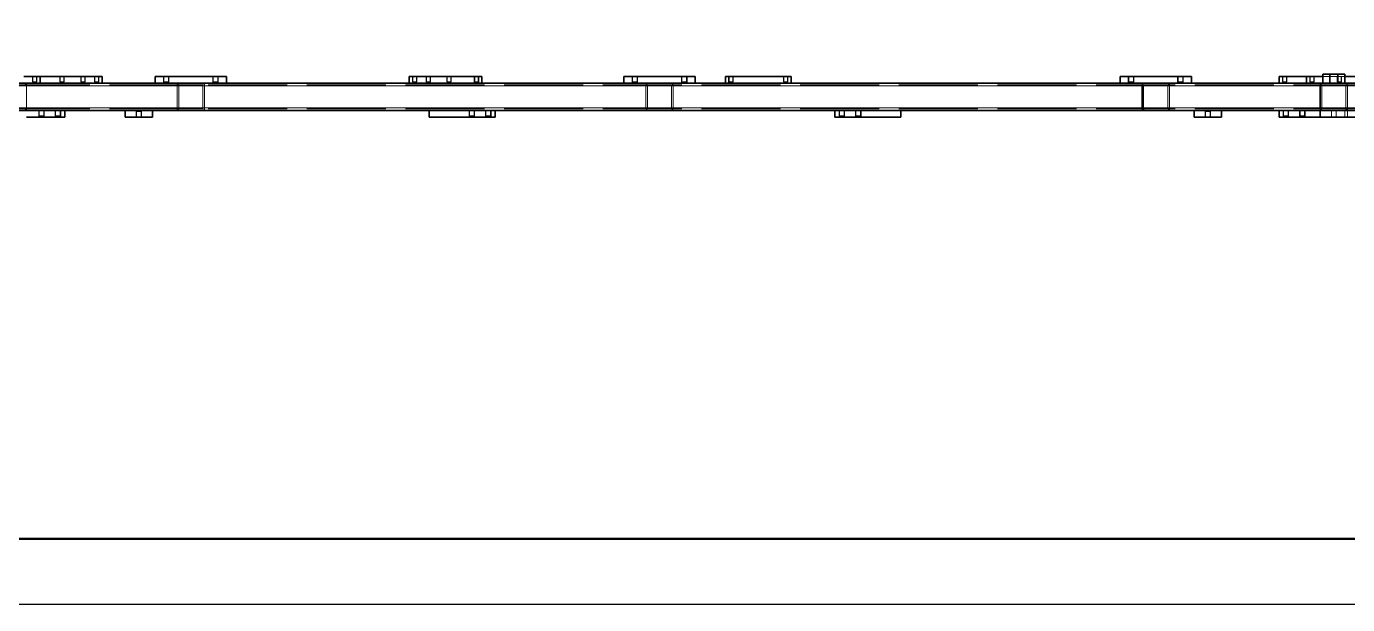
# Model space of a CAD drawing. Header units: millimetres. Extents: x -73083 to 81340, y -6859 to 6812.
# Drawn here: x -44786 to -42376, y -6850 to -5795 of the extents above; entities that cross this region are included whole.
import ezdxf

# ---------------------------------------------------------------- set-up
doc = ezdxf.new("R2010")
doc.units = ezdxf.units.MM
doc.linetypes.add('AM_ISO02W050', pattern=[7.5, 6, -1.5])
doc.linetypes.add('DASHED', pattern=[15, 12, -3])
doc.layers.add('A3', color=7, linetype='Continuous', plot=False)
doc.layers.add('AM_HID', color=1, linetype='AM_ISO02W050', lineweight=25)
doc.layers.add('AM_VIS', color=7, linetype='Continuous', lineweight=50)

msp = doc.modelspace()

# ---------------------------------------------------------------- linework, layer by layer
at = {"layer": 'A3', "linetype": 'Continuous'}
msp.add_lwpolyline([(-46427.25835, -1810.23226), (-39299.25835, -1810.23226), (-39299.25835, -6850.23226), (-46427.25835, -6850.23226)], close=True, dxfattribs=at)
at = {"layer": 'AM_HID', "linetype": 'DASHED', "lineweight": 13, "ltscale": 12}
for p, q in [((-41610.52328, -5901.22938), (-45601.51473, -5901.20594)), ((-41657.52377, -5903.22913), (-45554.51522, -5903.2063)), ((-42376.03085, -5903.22461), (-44836.03109, -5903.21021)), ((-44786.03097, -5903.21045), (-44786.03109, -5943.21045)), ((-42426.03072, -5903.22425), (-44786.03097, -5903.21045)), ((-44511.02706, -5903.2118), (-44786.02706, -5903.21009)), ((-44511.0267, -5903.2118), (-44786.0267, -5903.21009)), ((-44786.02364, -5903.21033), (-44786.02389, -5943.21033)), ((-44511.01986, -5903.21167), (-44786.01986, -5903.21009)), ((-44786.01974, -5943.21009), (-44786.01949, -5903.21009)), ((-44786.01962, -5903.21009), (-44786.01949, -5898.21009)), ((-44511.01949, -5903.21167), (-44786.01949, -5903.21009)), ((-44775.02889, -5886.21082), (-44775.02889, -5896.21082)), ((-44774.3525, -5897.38257), (-44775.02889, -5896.21082)), ((-44775.02865, -5886.21082), (-44775.02865, -5896.21082)), ((-44775.02865, -5896.21082), (-44767.51827, -5896.21082)), ((-44774.35214, -5897.38257), (-44775.02865, -5896.21082)), ((-44774.53903, -5896.21082), (-44767.02865, -5896.21082)), ((-44774.35238, -5886.21082), (-44774.3525, -5898.21082)), ((-44774.35214, -5886.21082), (-44774.35214, -5898.21082)), ((-44767.70541, -5886.21082), (-44767.70541, -5898.21082)), ((-44767.70541, -5897.38257), (-44767.02889, -5896.21082)), ((-44767.70504, -5886.21082), (-44767.70516, -5898.21082)), ((-44767.70516, -5897.38257), (-44767.02865, -5896.21082)), ((-44767.02889, -5886.21082), (-44767.02889, -5896.21082)), ((-44767.02865, -5886.21082), (-44767.02865, -5896.21082)), ((-44725.01058, -5886.21106), (-44725.0107, -5896.21106)), ((-44725.0107, -5886.21106), (-44725.0107, -5896.21106)), ((-44725.0107, -5896.21106), (-44717.50033, -5896.21106)), ((-44724.33419, -5897.38282), (-44725.0107, -5896.21106)), ((-44724.33431, -5897.38282), (-44725.0107, -5896.21106)), ((-44724.52096, -5896.21106), (-44717.0107, -5896.21106)), ((-44724.33419, -5886.21106), (-44724.33431, -5898.21106)), ((-44724.33407, -5886.21106), (-44724.33419, -5898.21106)), ((-44717.68722, -5886.21106), (-44717.68722, -5898.21106)), ((-44717.6871, -5886.21106), (-44717.68722, -5898.21106)), ((-44717.68722, -5897.38282), (-44717.0107, -5896.21106)), ((-44717.68722, -5897.38282), (-44717.0107, -5896.21106)), ((-44717.01058, -5886.21106), (-44717.0107, -5896.21106)), ((-44717.0107, -5886.21106), (-44717.0107, -5896.21106)), ((-44687.01058, -5886.21131), (-44687.0107, -5896.21131)), ((-44687.0107, -5886.21131), (-44687.0107, -5896.21131)), ((-44687.0107, -5896.21131), (-44679.50033, -5896.21131)), ((-44686.33419, -5897.38306), (-44687.0107, -5896.21131)), ((-44686.33431, -5897.38306), (-44687.0107, -5896.21131)), ((-44686.52096, -5896.21131), (-44679.0107, -5896.21131)), ((-44686.33419, -5886.21131), (-44686.33431, -5898.21131)), ((-44686.33407, -5886.21131), (-44686.33419, -5898.21131)), ((-44679.68722, -5886.21131), (-44679.68722, -5898.21131)), ((-44679.6871, -5886.21131), (-44679.68722, -5898.21131)), ((-44679.68722, -5897.38306), (-44679.0107, -5896.21131)), ((-44679.68722, -5897.38306), (-44679.0107, -5896.21131)), ((-44679.01058, -5886.21131), (-44679.0107, -5896.21131)), ((-44679.0107, -5886.21131), (-44679.0107, -5896.21131)), ((-44662.01058, -5886.21143), (-44662.0107, -5896.21143)), ((-44662.0107, -5886.21143), (-44662.0107, -5896.21143)), ((-44662.0107, -5896.21143), (-44654.50033, -5896.21143)), ((-44661.33419, -5897.38318), (-44662.0107, -5896.21143)), ((-44661.33431, -5897.38318), (-44662.0107, -5896.21143)), ((-44661.52096, -5896.21143), (-44654.0107, -5896.21143)), ((-44661.33419, -5886.21143), (-44661.33431, -5898.21143)), ((-44661.33407, -5886.21143), (-44661.33419, -5898.21143)), ((-44654.6871, -5886.21143), (-44654.68722, -5898.21143)), ((-44654.68722, -5886.21143), (-44654.68722, -5898.21143)), ((-44654.68722, -5897.38318), (-44654.0107, -5896.21143)), ((-44654.68722, -5897.38318), (-44654.0107, -5896.21143)), ((-44654.01058, -5886.21143), (-44654.0107, -5896.21143)), ((-44654.0107, -5886.21143), (-44654.0107, -5896.21143)), ((-44536.02328, -5886.19129), (-44536.02328, -5896.19129)), ((-44536.02328, -5896.19129), (-44528.62618, -5896.19129)), ((-44535.21139, -5897.59766), (-44536.02328, -5896.19129)), ((-44535.21127, -5886.19129), (-44535.21139, -5898.19129)), ((-44533.42049, -5896.19129), (-44526.02328, -5896.19129)), ((-44526.83529, -5886.19129), (-44526.83529, -5898.19129)), ((-44526.83529, -5897.59778), (-44526.02328, -5896.19129)), ((-44526.02328, -5886.19129), (-44526.02328, -5896.19129)), ((-44511.02389, -5943.21204), (-44511.02364, -5903.21204)), ((-44511.01974, -5943.21167), (-44511.01949, -5903.21167)), ((-44511.01962, -5903.21167), (-44511.01949, -5898.2118)), ((-44508.02389, -5945.21204), (-44508.02364, -5901.21204)), ((-44464.02364, -5901.21229), (-44508.02364, -5901.21204)), ((-44464.02364, -5901.21229), (-44464.02389, -5945.21229)), ((-42751.02657, -5903.22205), (-44461.02657, -5903.21204)), ((-42751.02621, -5903.22205), (-44461.02621, -5903.21204)), ((-44461.02364, -5903.21229), (-44461.02389, -5943.21229)), ((-42751.02291, -5903.22193), (-44461.02291, -5903.2118)), ((-42751.02267, -5903.22181), (-44461.02267, -5903.2118)), ((-42751.01717, -5903.22217), (-44461.01717, -5903.21216)), ((-44461.01717, -5943.21216), (-44461.01693, -5903.21216)), ((-44461.01693, -5903.21216), (-44461.01693, -5898.21216)), ((-42751.01693, -5903.22217), (-44461.01693, -5903.21216)), ((-44446.02328, -5886.19178), (-44446.02328, -5896.19178)), ((-44446.02328, -5896.19178), (-44438.62618, -5896.19178)), ((-44445.21139, -5897.59827), (-44446.02328, -5896.19178)), ((-44445.21127, -5886.19178), (-44445.21139, -5898.19178)), ((-44443.42049, -5896.19178), (-44436.02328, -5896.1919)), ((-44436.83529, -5886.1919), (-44436.83529, -5898.1919)), ((-44436.83529, -5897.59827), (-44436.02328, -5896.1919)), ((-44436.02328, -5886.1919), (-44436.02328, -5896.1919)), ((-44082.01168, -5886.21485), (-44082.0118, -5896.21485)), ((-44081.33529, -5897.3866), (-44082.0118, -5896.21485)), ((-44082.01156, -5886.21485), (-44082.01168, -5896.21485)), ((-44082.01168, -5896.21485), (-44074.50131, -5896.21485)), ((-44081.33517, -5897.3866), (-44082.01168, -5896.21485)), ((-44081.52194, -5896.21485), (-44074.01168, -5896.21485)), ((-44081.33517, -5886.21485), (-44081.33529, -5898.21485)), ((-44081.33505, -5886.21485), (-44081.33517, -5898.21485)), ((-44074.6882, -5886.21485), (-44074.68832, -5898.21485)), ((-44074.68832, -5897.3866), (-44074.0118, -5896.21485)), ((-44074.68807, -5886.21485), (-44074.6882, -5898.21485)), ((-44074.6882, -5897.3866), (-44074.01168, -5896.21485)), ((-44074.01168, -5886.21485), (-44074.0118, -5896.21485)), ((-44074.01156, -5886.21485), (-44074.01168, -5896.21485)), ((-44057.01168, -5886.21497), (-44057.0118, -5896.21497)), ((-44056.33529, -5897.38672), (-44057.0118, -5896.21497)), ((-44057.01156, -5886.21497), (-44057.01168, -5896.21497)), ((-44057.01168, -5896.21497), (-44049.50131, -5896.21509)), ((-44056.33517, -5897.38672), (-44057.01168, -5896.21497)), ((-44056.52194, -5896.21497), (-44049.01168, -5896.21509)), ((-44056.33517, -5886.21497), (-44056.33529, -5898.21497)), ((-44056.33505, -5886.21497), (-44056.33517, -5898.21497)), ((-44049.6882, -5886.21509), (-44049.68832, -5898.21509)), ((-44049.68832, -5897.38672), (-44049.0118, -5896.21509)), ((-44049.68807, -5886.21509), (-44049.6882, -5898.21509)), ((-44049.6882, -5897.38672), (-44049.01168, -5896.21509)), ((-44049.01168, -5886.21509), (-44049.0118, -5896.21509)), ((-44049.01156, -5886.21509), (-44049.01168, -5896.21509)), ((-44019.01168, -5886.21522), (-44019.0118, -5896.21522)), ((-44018.33529, -5897.38697), (-44019.0118, -5896.21522)), ((-44019.01156, -5886.21522), (-44019.01168, -5896.21522)), ((-44019.01168, -5896.21522), (-44011.50131, -5896.21522)), ((-44018.33517, -5897.38697), (-44019.01168, -5896.21522)), ((-44018.52194, -5896.21522), (-44011.01168, -5896.21522)), ((-44018.33517, -5886.21522), (-44018.33529, -5898.21522)), ((-44018.33505, -5886.21522), (-44018.33517, -5898.21522)), ((-44011.6882, -5886.21522), (-44011.68832, -5898.21522)), ((-44011.68832, -5897.38697), (-44011.0118, -5896.21522)), ((-44011.68807, -5886.21522), (-44011.6882, -5898.21522)), ((-44011.6882, -5897.38697), (-44011.01168, -5896.21522)), ((-44011.01168, -5886.21522), (-44011.0118, -5896.21522)), ((-44011.01156, -5886.21522), (-44011.01168, -5896.21522)), ((-43969.01168, -5886.21546), (-43969.0118, -5896.21546)), ((-43968.33529, -5897.38721), (-43969.0118, -5896.21546)), ((-43969.01156, -5886.21546), (-43969.01168, -5896.21546)), ((-43969.01168, -5896.21546), (-43961.50131, -5896.21558)), ((-43968.33517, -5897.38721), (-43969.01168, -5896.21546)), ((-43968.52194, -5896.21546), (-43961.01168, -5896.21558)), ((-43968.33517, -5886.21546), (-43968.33529, -5898.21546)), ((-43968.33505, -5886.21546), (-43968.33517, -5898.21546)), ((-43961.6882, -5886.21558), (-43961.68832, -5898.21558)), ((-43961.68832, -5897.38733), (-43961.0118, -5896.21558)), ((-43961.68807, -5886.21558), (-43961.6882, -5898.21558)), ((-43961.6882, -5897.38733), (-43961.01168, -5896.21558)), ((-43961.01168, -5886.21558), (-43961.0118, -5896.21558)), ((-43961.01156, -5886.21558), (-43961.01168, -5896.21558)), ((-43681.02328, -5886.19629), (-43681.02334, -5896.19629)), ((-43681.02334, -5896.19629), (-43673.62618, -5896.19629)), ((-43680.21133, -5897.60267), (-43681.02334, -5896.19629)), ((-43680.21127, -5886.19629), (-43680.21133, -5898.19629)), ((-43678.42043, -5896.19629), (-43671.02334, -5896.19629)), ((-43671.83529, -5886.19629), (-43671.83535, -5898.19629)), ((-43671.83535, -5897.60279), (-43671.02334, -5896.19629)), ((-43671.02328, -5886.19629), (-43671.02334, -5896.19629)), ((-43656.01351, -5903.219), (-43656.01376, -5943.219)), ((-43653.01351, -5901.219), (-43653.01376, -5945.219)), ((-43609.01376, -5945.21924), (-43609.01351, -5901.21924)), ((-43606.01376, -5943.21924), (-43606.01351, -5903.21924)), ((-43591.02328, -5886.19678), (-43591.02334, -5896.19678)), ((-43591.02334, -5896.19678), (-43583.62618, -5896.1969)), ((-43590.21133, -5897.60328), (-43591.02334, -5896.19678)), ((-43590.21127, -5886.19678), (-43590.21133, -5898.19678)), ((-43588.42043, -5896.19678), (-43581.02334, -5896.1969)), ((-43581.83529, -5886.1969), (-43581.83535, -5898.1969)), ((-43581.83535, -5897.60328), (-43581.02334, -5896.1969)), ((-43581.02328, -5886.1969), (-43581.02334, -5896.1969)), ((-43505.03036, -5886.21827), (-43505.03042, -5896.21827)), ((-43504.35391, -5897.39002), (-43505.03042, -5896.21827)), ((-43505.03024, -5886.21827), (-43505.0303, -5896.21827)), ((-43505.0303, -5896.21827), (-43497.51998, -5896.21827)), ((-43504.35378, -5897.39002), (-43505.0303, -5896.21827)), ((-43504.54061, -5896.21827), (-43497.0303, -5896.21827)), ((-43504.35384, -5886.21827), (-43504.35391, -5898.21827)), ((-43504.35372, -5886.21827), (-43504.35378, -5898.21827)), ((-43497.70687, -5886.21827), (-43497.70693, -5898.21827)), ((-43497.70693, -5897.39002), (-43497.03042, -5896.21827)), ((-43497.70675, -5886.21827), (-43497.70681, -5898.21827)), ((-43497.70681, -5897.39002), (-43497.0303, -5896.21827)), ((-43497.03036, -5886.21827), (-43497.03042, -5896.21827)), ((-43497.03024, -5886.21827), (-43497.0303, -5896.21827)), ((-43405.03036, -5886.21888), (-43405.03042, -5896.21888)), ((-43404.35391, -5897.39051), (-43405.03042, -5896.21888)), ((-43405.03024, -5886.21888), (-43405.0303, -5896.21888)), ((-43405.0303, -5896.21888), (-43397.51998, -5896.21888)), ((-43404.35378, -5897.39051), (-43405.0303, -5896.21888)), ((-43404.54061, -5896.21888), (-43397.0303, -5896.21888)), ((-43404.35384, -5886.21888), (-43404.35391, -5898.21888)), ((-43404.35372, -5886.21888), (-43404.35378, -5898.21888)), ((-43397.70687, -5886.21888), (-43397.70693, -5898.21888)), ((-43397.70693, -5897.39063), (-43397.03042, -5896.21888)), ((-43397.70675, -5886.21888), (-43397.70681, -5898.21888)), ((-43397.70681, -5897.39063), (-43397.0303, -5896.21888)), ((-43397.03036, -5886.21888), (-43397.03042, -5896.21888)), ((-43397.03024, -5886.21888), (-43397.0303, -5896.21888)), ((-42776.02328, -5886.20154), (-42776.02328, -5896.20154)), ((-42776.02328, -5896.20154), (-42768.62618, -5896.20167)), ((-42775.21139, -5897.60804), (-42776.02328, -5896.20154)), ((-42775.21127, -5886.20167), (-42775.21139, -5898.20167)), ((-42773.42049, -5896.20167), (-42766.02328, -5896.20167)), ((-42766.83529, -5886.20167), (-42766.83529, -5898.20167)), ((-42766.83529, -5897.60804), (-42766.02328, -5896.20167)), ((-42766.02328, -5886.20167), (-42766.02328, -5896.20167)), ((-42751.01717, -5943.22217), (-42751.01693, -5903.22217)), ((-42751.01693, -5903.22217), (-42751.01693, -5898.22217)), ((-42748.00741, -5901.22266), (-42748.00802, -5945.22266)), ((-42748.00741, -5901.22266), (-42704.00741, -5901.22327)), ((-42731.96835, -5898.22291), (-42706.00741, -5898.22315)), ((-42704.00802, -5945.22327), (-42704.00741, -5901.22327)), ((-42701.02865, -5943.22242), (-42701.0284, -5903.22242)), ((-42426.02853, -5903.224), (-42701.02853, -5903.22242)), ((-42701.0284, -5903.22242), (-42701.0284, -5898.22242)), ((-42426.0284, -5903.224), (-42701.0284, -5903.22242)), ((-42701.01083, -5943.22046), (-42701.01022, -5903.22046)), ((-42426.01058, -5903.22413), (-42701.01058, -5903.22046)), ((-42701.01034, -5903.22046), (-42701.01022, -5898.22339)), ((-42426.01022, -5903.22413), (-42701.01022, -5903.22046)), ((-42701.00802, -5943.22327), (-42701.00741, -5903.22327)), ((-42686.02328, -5886.20215), (-42686.02328, -5896.20215)), ((-42686.02328, -5896.20215), (-42678.62618, -5896.20215)), ((-42685.21139, -5897.60853), (-42686.02328, -5896.20215)), ((-42685.21127, -5886.20215), (-42685.21139, -5898.20215)), ((-42683.42049, -5896.20215), (-42676.02328, -5896.20215)), ((-42676.83529, -5886.20215), (-42676.83529, -5898.20215)), ((-42676.83529, -5897.60865), (-42676.02328, -5896.20215)), ((-42676.02328, -5886.20215), (-42676.02328, -5896.20215)), ((-42495.03024, -5886.22413), (-42495.03036, -5896.22413)), ((-42495.03036, -5886.22413), (-42495.03036, -5896.22413)), ((-42495.03036, -5896.22413), (-42487.51998, -5896.22425)), ((-42494.35384, -5897.39588), (-42495.03036, -5896.22413)), ((-42494.35397, -5897.39588), (-42495.03036, -5896.22413)), ((-42494.54061, -5896.22413), (-42487.03036, -5896.22425)), ((-42494.35384, -5886.22413), (-42494.35397, -5898.22413)), ((-42494.35372, -5886.22413), (-42494.35384, -5898.22413)), ((-42487.70675, -5886.22425), (-42487.70687, -5898.22425)), ((-42487.70687, -5886.22425), (-42487.70687, -5898.22425)), ((-42487.70687, -5897.396), (-42487.03036, -5896.22425)), ((-42487.70687, -5897.396), (-42487.03036, -5896.22425)), ((-42487.03024, -5886.22425), (-42487.03036, -5896.22425)), ((-42487.03036, -5886.22425), (-42487.03036, -5896.22425)), ((-42445.0284, -5886.22449), (-42445.0284, -5896.22449)), ((-42444.35189, -5897.39625), (-42445.0284, -5896.22449)), ((-42445.02828, -5886.22449), (-42445.02828, -5896.22449)), ((-42445.02828, -5896.22449), (-42437.51791, -5896.22449)), ((-42444.35189, -5897.39625), (-42445.02828, -5896.22449)), ((-42444.53866, -5896.22449), (-42437.02828, -5896.22449)), ((-42444.35177, -5886.22449), (-42444.35189, -5898.22449)), ((-42444.35189, -5886.22449), (-42444.35189, -5898.22449)), ((-42437.70492, -5886.22449), (-42437.70492, -5898.22449)), ((-42437.70492, -5897.39625), (-42437.0284, -5896.22449)), ((-42437.7048, -5886.22449), (-42437.7048, -5898.22449)), ((-42437.7048, -5897.39625), (-42437.02828, -5896.22449)), ((-42437.0284, -5886.22449), (-42437.0284, -5896.22449)), ((-42437.02828, -5886.22449), (-42437.02828, -5896.22449)), ((-42426.03072, -5903.22425), (-42426.03097, -5943.22425)), ((-42426.02865, -5943.224), (-42426.0284, -5903.224)), ((-42426.0284, -5903.224), (-42426.0284, -5898.224)), ((-42426.01083, -5943.22413), (-42426.01022, -5903.22413)), ((-42426.01034, -5903.22413), (-42426.01022, -5898.22413)), ((-42423.03072, -5901.22425), (-42423.03097, -5945.22425)), ((-42423.02316, -5901.22449), (-42423.0234, -5945.22449)), ((-42423.02316, -5901.22449), (-42379.02316, -5901.22474)), ((-42381.02401, -5886.22486), (-42421.03768, -5886.22461)), ((-42409.03768, -5882.20545), (-42409.0378, -5898.20545)), ((-42409.02279, -5882.20545), (-42409.02291, -5898.20545)), ((-42407.95516, -5882.20545), (-42407.95528, -5898.20545)), ((-42407.94027, -5882.20545), (-42407.94039, -5898.20545)), ((-42395.03024, -5886.22474), (-42395.03036, -5896.22474)), ((-42395.03036, -5886.22474), (-42395.03036, -5896.22474)), ((-42395.03036, -5896.22474), (-42387.51998, -5896.22486)), ((-42394.35384, -5897.39649), (-42395.03036, -5896.22474)), ((-42394.35397, -5897.39649), (-42395.03036, -5896.22474)), ((-42394.54061, -5896.22474), (-42387.03036, -5896.22486)), ((-42394.35384, -5886.22474), (-42394.35397, -5898.22474)), ((-42394.35372, -5886.22474), (-42394.35384, -5898.22474)), ((-42394.1202, -5882.20545), (-42394.12032, -5898.20545)), ((-42394.10531, -5882.20557), (-42394.10543, -5898.20557)), ((-42393.03768, -5882.20545), (-42393.0378, -5898.20545)), ((-42393.02279, -5882.20557), (-42393.02291, -5898.20557)), ((-42387.70687, -5886.22486), (-42387.70687, -5898.22486)), ((-42387.70675, -5886.22486), (-42387.70687, -5898.22486)), ((-42387.70687, -5897.39649), (-42387.03036, -5896.22486)), ((-42387.70687, -5897.39649), (-42387.03036, -5896.22486)), ((-42387.03024, -5886.22486), (-42387.03036, -5896.22486)), ((-42387.03036, -5886.22486), (-42387.03036, -5896.22486)), ((-42381.03768, -5898.20557), (-42381.03756, -5882.20557)), ((-42381.03036, -5898.20752), (-42381.03036, -5898.22486)), ((-42379.03085, -5901.22449), (-42379.03109, -5945.22449)), ((-42379.0234, -5945.22474), (-42379.02316, -5901.22474)), ((-42376.03109, -5943.22461), (-42376.03085, -5903.22461)), ((-41610.52352, -5945.22938), (-45601.51498, -5945.20594)), ((-41657.52401, -5943.22913), (-45554.51547, -5943.2063)), ((-42376.03109, -5943.22461), (-44836.03133, -5943.21021)), ((-42426.03097, -5943.22425), (-44786.03109, -5943.21045)), ((-44511.02731, -5943.2118), (-44786.02731, -5943.21009)), ((-44511.02694, -5943.2118), (-44786.02694, -5943.21009)), ((-44511.0201, -5943.21167), (-44786.0201, -5943.21009)), ((-44786.01986, -5948.21009), (-44786.01986, -5943.21009)), ((-44511.01974, -5943.21167), (-44786.01974, -5943.21009)), ((-44763.51754, -5948.21058), (-44763.51754, -5958.21058)), ((-44762.70553, -5948.21058), (-44762.70553, -5960.21058)), ((-44754.32955, -5948.21058), (-44754.32955, -5960.21058)), ((-44753.51754, -5948.2107), (-44753.51754, -5958.2107)), ((-44733.51754, -5948.2107), (-44733.51754, -5958.2107)), ((-44732.70553, -5948.21082), (-44732.70553, -5960.21082)), ((-44724.32955, -5948.21082), (-44724.32955, -5960.21082)), ((-44723.51754, -5948.21082), (-44723.51754, -5958.21082)), ((-44555.99777, -5948.21216), (-44605.99777, -5948.2118)), ((-44585.99801, -5960.19056), (-44585.99789, -5950.19056)), ((-44585.18588, -5948.78418), (-44585.99789, -5950.19056)), ((-44578.60079, -5950.19056), (-44585.99789, -5950.19056)), ((-44585.186, -5960.19056), (-44585.18588, -5948.19056)), ((-44575.99789, -5950.19056), (-44583.3951, -5950.19056)), ((-44576.81002, -5960.19056), (-44576.8099, -5948.19056)), ((-44576.8099, -5948.78418), (-44575.99789, -5950.19056)), ((-44575.99801, -5960.19056), (-44575.99789, -5950.19056)), ((-44511.01986, -5948.21167), (-44511.01986, -5943.21167)), ((-44508.02389, -5945.21204), (-44464.02389, -5945.21229)), ((-44506.02389, -5948.21204), (-44466.02389, -5948.21229)), ((-42751.02682, -5943.22205), (-44461.02682, -5943.21204)), ((-42751.02645, -5943.22205), (-44461.02645, -5943.21204)), ((-42751.02316, -5943.22193), (-44461.02316, -5943.2118)), ((-42751.02291, -5943.22181), (-44461.02291, -5943.2118)), ((-42751.01742, -5943.22217), (-44461.01742, -5943.21216)), ((-44461.0173, -5948.21216), (-44461.01717, -5943.21216)), ((-42751.01717, -5943.22217), (-44461.01717, -5943.21216)), ((-43978.56417, -5948.21583), (-43978.56417, -5958.21583)), ((-43977.75216, -5948.21583), (-43977.75216, -5960.21583)), ((-43969.37618, -5948.21583), (-43969.37618, -5960.21583)), ((-43968.56417, -5948.21583), (-43968.56417, -5958.21583)), ((-43948.56417, -5948.21583), (-43948.56417, -5958.21583)), ((-43947.75216, -5948.21583), (-43947.75216, -5960.21583)), ((-43939.37618, -5948.21583), (-43939.37618, -5960.21583)), ((-43938.56417, -5948.21583), (-43938.56417, -5958.21583)), ((-43303.56405, -5948.21522), (-43303.56405, -5958.21522)), ((-43302.75204, -5948.21509), (-43302.75204, -5960.21509)), ((-43294.37606, -5948.21509), (-43294.37606, -5960.21509)), ((-43293.56405, -5948.21509), (-43293.56405, -5958.21509)), ((-43273.56405, -5948.21509), (-43273.56405, -5958.21509)), ((-43272.75204, -5948.21509), (-43272.75204, -5960.21509)), ((-43264.37606, -5948.21509), (-43264.37606, -5960.21509)), ((-43263.56405, -5948.21509), (-43263.56405, -5958.21509)), ((-42751.0173, -5948.22217), (-42751.01717, -5943.22217)), ((-42704.00802, -5945.22327), (-42748.00802, -5945.22266)), ((-42426.02877, -5943.224), (-42701.02877, -5943.22242)), ((-42426.02865, -5943.224), (-42701.02865, -5943.22242)), ((-42701.02865, -5948.22242), (-42701.02865, -5943.22242)), ((-42426.01107, -5943.22413), (-42701.01107, -5943.22046)), ((-42426.01083, -5943.22413), (-42701.01083, -5943.22046)), ((-42701.01083, -5948.22046), (-42701.01083, -5943.22046)), ((-42606.014, -5948.22352), (-42656.014, -5948.22327)), ((-42635.20211, -5948.77588), (-42636.01412, -5950.18226)), ((-42628.61703, -5950.18226), (-42636.01412, -5950.18226)), ((-42636.01412, -5960.18226), (-42636.01412, -5950.18226)), ((-42635.20211, -5960.18226), (-42635.20211, -5948.18226)), ((-42626.01412, -5950.18226), (-42633.41122, -5950.18226)), ((-42626.82601, -5960.18226), (-42626.82613, -5948.18226)), ((-42626.82613, -5948.77588), (-42626.01412, -5950.18226)), ((-42626.01412, -5960.18226), (-42626.01412, -5950.18226)), ((-42381.06393, -5948.21399), (-42501.06393, -5948.21424)), ((-42493.56405, -5948.21424), (-42493.56405, -5958.21424)), ((-42492.75204, -5948.21424), (-42492.75204, -5960.21424)), ((-42484.37606, -5948.21424), (-42484.37606, -5960.21424)), ((-42483.56405, -5948.21424), (-42483.56405, -5958.21424)), ((-42463.56405, -5948.21412), (-42463.56405, -5958.21412)), ((-42462.75204, -5948.21412), (-42462.75204, -5960.21412)), ((-42454.37606, -5948.21412), (-42454.37606, -5960.21412)), ((-42453.56405, -5948.21412), (-42453.56405, -5958.21412)), ((-42426.02865, -5948.224), (-42426.02865, -5943.224)), ((-42426.01083, -5948.22413), (-42426.01083, -5943.22413)), ((-42379.0234, -5945.22474), (-42423.0234, -5945.22449)), ((-42405.24459, -5960.22474), (-42405.24447, -5948.22474)), ((-42405.24459, -5960.22474), (-42405.24447, -5948.22474)), ((-42396.86861, -5960.22486), (-42396.86849, -5948.22486)), ((-42396.86849, -5960.22486), (-42396.86849, -5948.22486)), ((-42381.06393, -5960.21399), (-42381.06393, -5948.21399)), ((-42376.05673, -5948.22498), (-42376.05673, -5960.22498)), ((-44763.51754, -5958.21058), (-44754.1296, -5958.2107)), ((-44762.70553, -5959.61707), (-44763.51754, -5958.21058)), ((-44762.90548, -5958.21058), (-44753.51754, -5958.2107)), ((-44754.32955, -5959.61707), (-44753.51754, -5958.2107)), ((-44733.51754, -5958.2107), (-44724.1296, -5958.21082)), ((-44732.70553, -5959.61719), (-44733.51754, -5958.2107)), ((-44732.90548, -5958.21082), (-44723.51754, -5958.21082)), ((-44724.32955, -5959.61719), (-44723.51754, -5958.21082)), ((-43978.56417, -5958.21583), (-43969.17623, -5958.21583)), ((-43977.75216, -5959.62232), (-43978.56417, -5958.21583)), ((-43977.95211, -5958.21583), (-43968.56417, -5958.21583)), ((-43969.37618, -5959.62232), (-43968.56417, -5958.21583)), ((-43948.56417, -5958.21583), (-43939.17623, -5958.21583)), ((-43947.75216, -5959.62232), (-43948.56417, -5958.21583)), ((-43947.95211, -5958.21583), (-43938.56417, -5958.21583)), ((-43939.37618, -5959.6222), (-43938.56417, -5958.21583)), ((-43303.56405, -5958.21522), (-43294.17611, -5958.21509)), ((-43302.75204, -5959.62159), (-43303.56405, -5958.21522)), ((-43302.95199, -5958.21522), (-43293.56405, -5958.21509)), ((-43294.37606, -5959.62159), (-43293.56405, -5958.21509)), ((-43273.56405, -5958.21509), (-43264.17611, -5958.21509)), ((-43272.75204, -5959.62159), (-43273.56405, -5958.21509)), ((-43272.95199, -5958.21509), (-43263.56405, -5958.21509)), ((-43264.37606, -5959.62159), (-43263.56405, -5958.21509)), ((-42493.56405, -5958.21424), (-42484.17611, -5958.21424)), ((-42492.75204, -5959.62061), (-42493.56405, -5958.21424)), ((-42492.95199, -5958.21424), (-42483.56405, -5958.21424)), ((-42484.37606, -5959.62061), (-42483.56405, -5958.21424)), ((-42463.56405, -5958.21412), (-42454.17611, -5958.21412)), ((-42462.75204, -5959.62061), (-42463.56405, -5958.21412)), ((-42462.95199, -5958.21412), (-42453.56405, -5958.21412)), ((-42454.37606, -5959.62061), (-42453.56405, -5958.21412)), ((-42381.06393, -5960.21399), (-42426.05734, -5960.21412))]:
    msp.add_line(p, q, dxfattribs=at)
for centre, radius, start, end in [((-44791.02364, -5903.21033), 5, 359.99966346, 89.26876928), ((-44791.03097, -5903.21045), 5.00001, 359.99976675, 88.31240619), ((-44506.02364, -5903.21204), 5, 90.74197278, 179.9996635), ((-44466.02364, -5903.21229), 5, 359.99966346, 89.25734921), ((-43651.01351, -5903.219), 5, 89.999661, 179.9996635), ((-43611.01351, -5903.21924), 5, 359.99966346, 89.999661), ((-42746.00741, -5903.22266), 5, 90.36657193, 179.99924003), ((-42706.00741, -5903.22315), 5, 359.99924506, 89.99924435), ((-42421.03072, -5903.22425), 4.99999, 89.99977711, 179.9997318), ((-42421.02316, -5903.22449), 5, 90.42712155, 179.9996635), ((-42381.02316, -5903.22474), 5, 359.99966346, 89.57220727), ((-42381.03085, -5903.22449), 4.99999, 359.9995836, 88.28145178), ((-44791.02389, -5943.21033), 5, 269.99966282, 359.99966346), ((-44506.02389, -5943.21204), 5, 179.9996635, 269.99966282), ((-44466.02389, -5943.21229), 5, 269.99966282, 359.99966346), ((-43651.01376, -5943.219), 5, 179.9996635, 268.56849913), ((-43611.01376, -5943.21924), 5, 271.4308265, 359.99966346), ((-42706.00802, -5943.22315), 5, 270.49860814, 359.99924506), ((-42421.03097, -5943.22425), 4.99999, 179.99958154, 269.99956036), ((-42421.0234, -5943.22449), 5, 179.9996635, 269.99966282), ((-42381.03109, -5943.22449), 4.99999, 269.99977893, 359.99973517)]:
    msp.add_arc(centre, radius, start, end, dxfattribs=at)
at = {"layer": 'AM_VIS', "lineweight": 13, "ltscale": 12}
for p, q in [((-41607.52328, -5903.22938), (-45604.51473, -5903.20594)), ((-41607.52352, -5943.22938), (-45604.51498, -5943.20594))]:
    msp.add_line(p, q, dxfattribs=at)
at = {"layer": 'AM_VIS', "lineweight": 35, "ltscale": 12}
for p, q in [((-41612.52328, -5898.22938), (-45599.51473, -5898.20594)), ((-44761.02853, -5886.21082), (-44791.02474, -5886.2107)), ((-44648.01058, -5886.21155), (-44761.02902, -5886.21082)), ((-44761.02853, -5886.21082), (-44761.02865, -5898.21082)), ((-44648.01058, -5886.21155), (-44648.01058, -5898.21155)), ((-44551.02328, -5898.19117), (-44551.02316, -5886.19117)), ((-44421.02328, -5898.1919), (-44551.02328, -5898.19117)), ((-44421.02316, -5886.1919), (-44551.02316, -5886.19117)), ((-44466.02364, -5898.21229), (-44506.02364, -5898.21204)), ((-44421.02328, -5898.1919), (-44421.02316, -5886.1919)), ((-44088.01156, -5886.21485), (-44088.01168, -5898.21485)), ((-43955.01156, -5886.21558), (-44088.01156, -5886.21485)), ((-43955.01156, -5886.21558), (-43955.01168, -5898.21558)), ((-43696.02328, -5898.19617), (-43696.02322, -5886.19617)), ((-43566.02328, -5898.1969), (-43696.02328, -5898.19617)), ((-43566.02322, -5886.1969), (-43696.02322, -5886.19617)), ((-43566.02328, -5898.1969), (-43566.02322, -5886.1969)), ((-43511.03024, -5886.21814), (-43511.0303, -5898.21814)), ((-43391.03024, -5886.21888), (-43511.03024, -5886.21814)), ((-43391.03024, -5886.21888), (-43391.0303, -5898.21888)), ((-42791.02328, -5898.20154), (-42791.02316, -5886.20154)), ((-42661.02328, -5898.20228), (-42791.02328, -5898.20154)), ((-42661.02328, -5886.20228), (-42791.02316, -5886.20154)), ((-42751.00741, -5903.22266), (-42751.00802, -5943.22266)), ((-42746.00741, -5898.22266), (-42731.96835, -5898.22291)), ((-42701.01022, -5898.22339), (-42701.01022, -5898.22046)), ((-42661.02328, -5898.20228), (-42661.02328, -5886.20228)), ((-42501.03024, -5886.22413), (-42501.03036, -5898.22413)), ((-42451.02889, -5886.22437), (-42501.03024, -5886.22413)), ((-42451.02816, -5886.22437), (-42451.02828, -5898.22437)), ((-42421.03768, -5886.22461), (-42451.02816, -5886.22437)), ((-42426.02316, -5903.22449), (-42426.0234, -5943.22449)), ((-42421.03768, -5898.20533), (-42421.03756, -5882.20533)), ((-42421.02425, -5898.20533), (-42421.03768, -5898.20533)), ((-42421.02425, -5882.20533), (-42421.03756, -5882.20533)), ((-42421.02303, -5898.22449), (-42381.02303, -5898.22474)), ((-42421.02279, -5898.20533), (-42421.02267, -5882.20533)), ((-42381.02279, -5898.20557), (-42421.02279, -5898.20533)), ((-42381.02267, -5882.20557), (-42421.02267, -5882.20533)), ((-42380.88094, -5898.22681), (-42381.03085, -5898.22449)), ((-42331.02816, -5886.2251), (-42381.02401, -5886.22486)), ((-42381.02279, -5898.20557), (-42381.02267, -5882.20557)), ((-44605.99777, -5948.2118), (-45599.51498, -5948.20594)), ((-44716.01754, -5960.21082), (-44716.01742, -5948.21082)), ((-44605.99777, -5948.19068), (-44555.99777, -5948.1908)), ((-44605.99777, -5948.19068), (-44605.99777, -5960.19068)), ((-44555.99777, -5948.1908), (-44555.99777, -5960.1908)), ((-42656.014, -5948.22327), (-44555.99777, -5948.21216)), ((-44051.06405, -5960.21595), (-44051.06405, -5948.21595)), ((-43931.06405, -5960.21583), (-43931.06405, -5948.21583)), ((-43311.06381, -5960.21509), (-43311.06387, -5948.21509)), ((-43191.06381, -5960.21497), (-43191.06387, -5948.21497)), ((-42706.00802, -5948.22315), (-42746.00802, -5948.22266)), ((-42656.014, -5948.1825), (-42606.014, -5948.18238)), ((-42656.014, -5948.1825), (-42656.01388, -5960.1825)), ((-42606.014, -5948.18238), (-42606.01388, -5960.18238)), ((-41612.52352, -5948.22938), (-42606.014, -5948.22352)), ((-42501.06393, -5960.21424), (-42501.06393, -5948.21424)), ((-42426.05673, -5948.22461), (-42426.05685, -5960.22461)), ((-42381.0234, -5948.22474), (-42421.0234, -5948.22449)), ((-44716.01754, -5960.21082), (-44786.05026, -5960.21045)), ((-44605.99777, -5960.19068), (-44555.99777, -5960.1908)), ((-43931.06405, -5960.21583), (-44051.06405, -5960.21595)), ((-43191.06381, -5960.21497), (-43311.06381, -5960.21509)), ((-42656.01388, -5960.1825), (-42606.01388, -5960.18238)), ((-42426.05734, -5960.21412), (-42501.06393, -5960.21424)), ((-42426.05685, -5960.22461), (-42306.05685, -5960.22559))]:
    msp.add_line(p, q, dxfattribs=at)
at = {"layer": 'AM_VIS', "linetype": 'Continuous'}
msp.add_line((-46127.25835, -6730.23226), (-39419.25835, -6730.23226), dxfattribs=at)
at = {"layer": 'AM_VIS', "lineweight": 35, "ltscale": 12}
for centre, start, end in [((-44506.02364, -5903.21204), 89.999661, 90.74197278), ((-44466.02364, -5903.21229), 89.25734921, 89.999661), ((-42746.00741, -5903.22266), 89.99924435, 90.36657193), ((-42421.02316, -5903.22449), 89.999661, 90.42712155), ((-42381.02316, -5903.22474), 89.57220727, 89.999661), ((-43651.01376, -5943.219), 268.56849913, 269.99966282), ((-43611.01376, -5943.21924), 269.99966282, 271.4308265), ((-42746.00802, -5943.22266), 179.99924003, 269.99924617), ((-42706.00802, -5943.22315), 269.99924617, 270.49860814), ((-42381.0234, -5943.22474), 269.99966282, 359.99966346)]:
    msp.add_arc(centre, 5, start, end, dxfattribs=at)

doc.saveas('drawing.dxf')
